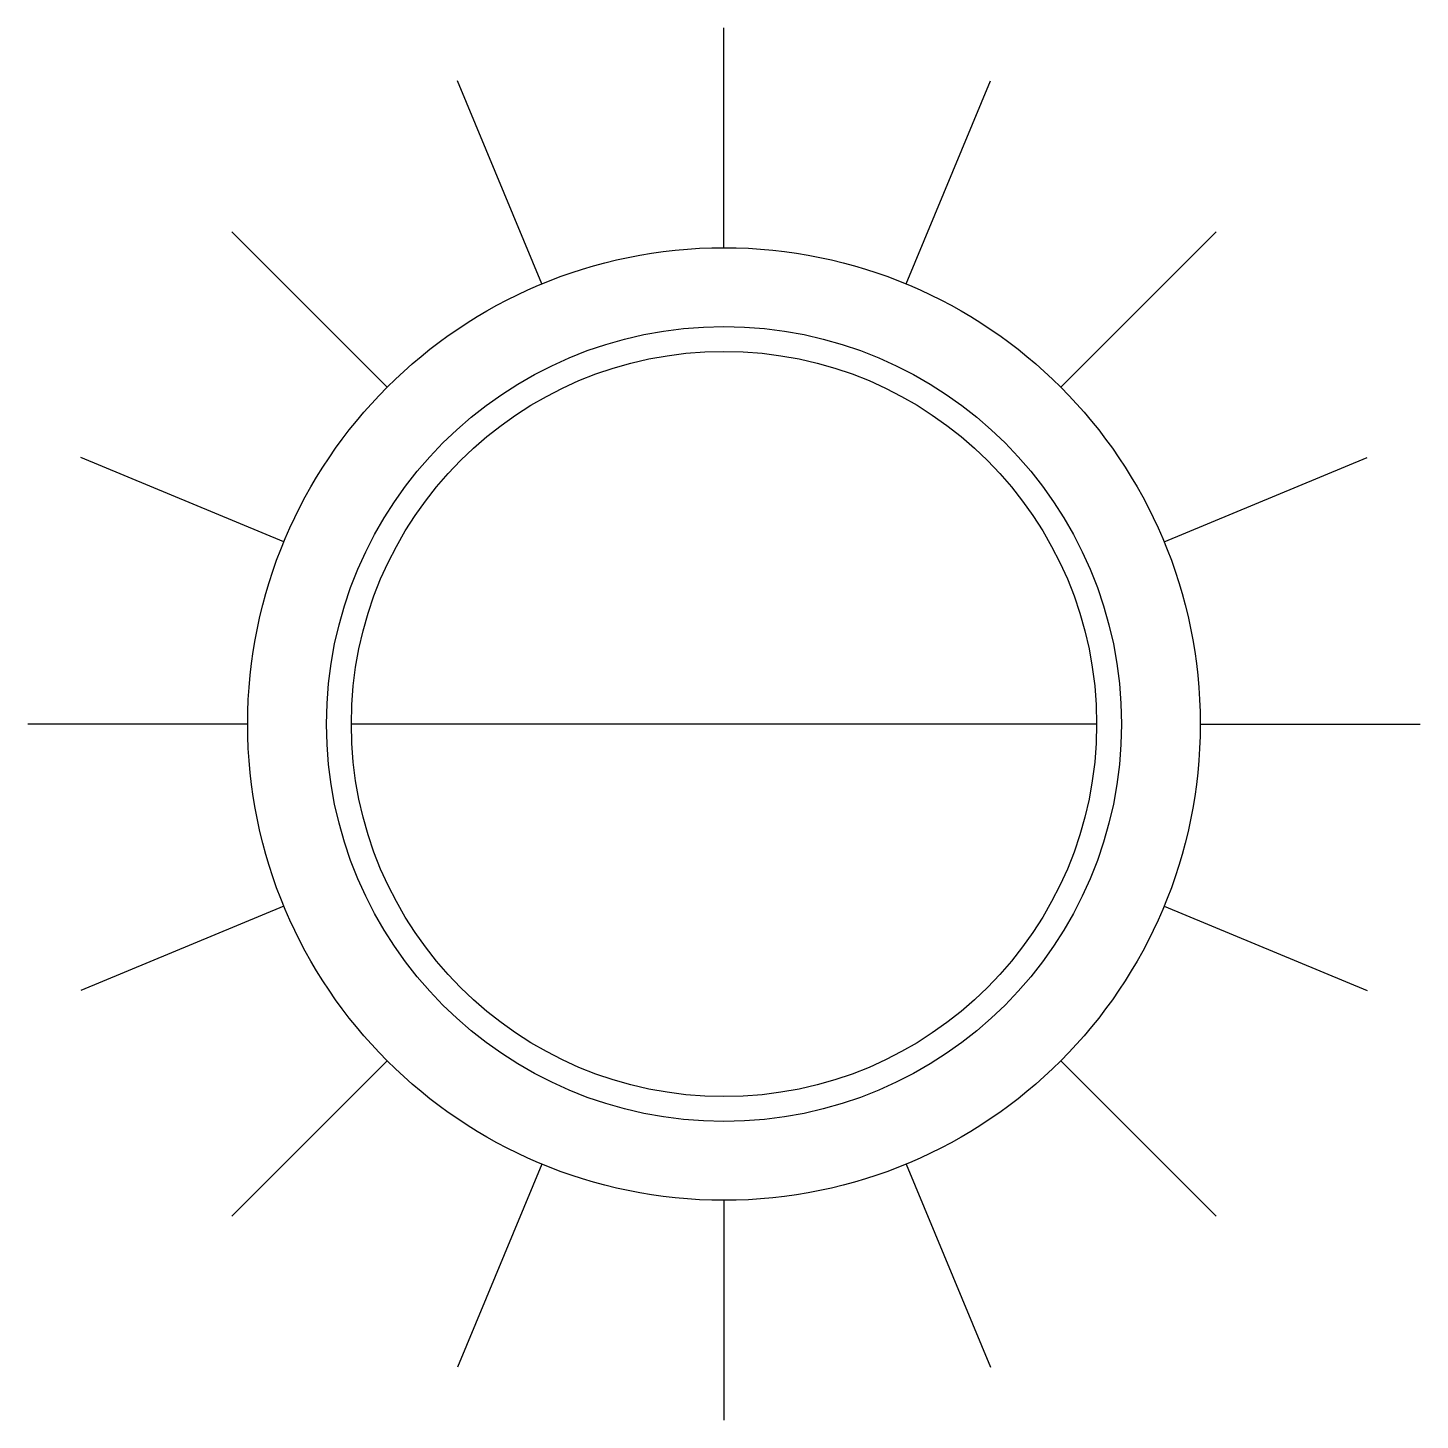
# Model space of a CAD drawing. Header units: millimetres. Extents: x 185.522 to 186.419, y 117.537 to 118.434.
import ezdxf

# ---------------------------------------------------------------- set-up
doc = ezdxf.new("R2010")
doc.units = ezdxf.units.MM
doc.header["$LTSCALE"] = 0.05
doc.layers.add('018', color=4, linetype='Continuous')
doc.layers.add('021', color=1, linetype='Continuous')

# ---------------------------------------------------------------- blocks, each defined once
blk = doc.blocks.new('LUZ')
at = {"layer": '018'}
blk.add_line((0.3, 0), (-0.3, 0), dxfattribs=at)
blk.add_circle((0, 0), 0.3, dxfattribs=at)
at = {"layer": '021'}
blk.add_circle((0, 0), 0.32, dxfattribs=at)

msp = doc.modelspace()

# ---------------------------------------------------------------- linework, layer by layer
at = {"layer": '018'}
for p, q in [((185.97065, 118.29247), (185.97065, 118.43408)), ((185.85326, 118.26911), (185.79907, 118.39995)), ((186.08805, 118.26911), (186.14224, 118.39995)), ((185.75374, 118.20262), (185.6536, 118.30275)), ((186.18757, 118.20262), (186.28771, 118.30275)), ((185.68724, 118.10309), (185.55641, 118.15729)), ((186.25407, 118.10309), (186.3849, 118.15729)), ((185.66389, 117.9857), (185.52227, 117.9857)), ((186.27742, 117.9857), (186.41903, 117.9857)), ((185.68724, 117.86831), (185.55641, 117.81411)), ((186.25407, 117.86831), (186.3849, 117.81411)), ((185.75374, 117.76878), (185.6536, 117.66865)), ((186.18757, 117.76878), (186.28771, 117.66865)), ((185.85326, 117.70229), (185.79907, 117.57145)), ((186.08805, 117.70229), (186.14224, 117.57145)), ((185.97065, 117.67894), (185.97065, 117.53732))]:
    msp.add_line(p, q, dxfattribs=at)
msp.add_circle((185.97065, 117.9857), 0.30677, dxfattribs=at)

# ---------------------------------------------------------------- block references
at = {"layer": '018', "xscale": 0.8, "yscale": 0.8, "zscale": 0.8}
msp.add_blockref('LUZ', (185.97065, 117.9857), dxfattribs=at)

doc.saveas('drawing.dxf')
